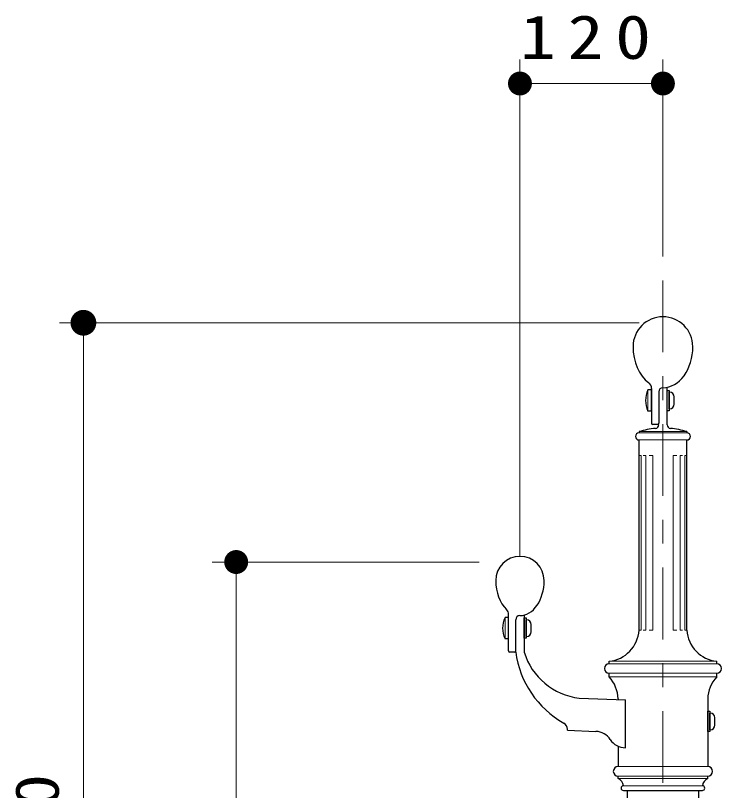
# Model space of a CAD drawing. Units: millimetres on the paper, scale 1:20. Extents: x -365 to 0, y 0 to 257.
# Drawn here: x -61.42 to -31.9, y 114.02 to 146.41 of the extents above; entities that cross this region are included whole.
import ezdxf

# ---------------------------------------------------------------- set-up
doc = ezdxf.new("R2010")
doc.units = ezdxf.units.MM
doc.linetypes.add('USER2', pattern=[6, 3, -1, 1, -1])
doc.layers.add('1_20', color=3, linetype='Continuous', lineweight=25)
doc.styles.add('ＭＳ ゴシック', font='')
doc.styles.get('ＭＳ ゴシック').set_extended_font_data('MS Gothic')

# ---------------------------------------------------------------- blocks, each defined once
blk = doc.blocks.new('filled_dot')
at = {"color": 0, "linetype": 'Continuous', "lineweight": -2, "const_width": 1.25}
blk.add_lwpolyline([(-0.625, 0, 1), (0.625, 0, 1)], format="xyb", close=True, dxfattribs=at)

msp = doc.modelspace()

# ---------------------------------------------------------------- linework, layer by layer
at = {"layer": '1_20', "color": 7, "lineweight": 13}
for p, q in [((-40.327, 123.792), (-40.327, 144.567)), ((-34.348, 136.335), (-34.348, 144.567)), ((-40.327, 143.567), (-34.348, 143.567)), ((-35.348, 133.567), (-59.583, 133.567)), ((-58.583, 91.067), (-58.583, 133.567)), ((-34.973, 129.871), (-34.973, 130.763)), ((-35.073, 130.317), (-35.064, 130.317)), ((-35.064, 130.192), (-35.064, 130.442)), ((-33.348, 129.017), (-35.348, 129.017)), ((-33.348, 128.967), (-35.348, 128.967)), ((-33.348, 128.667), (-35.348, 128.667)), ((-33.348, 128.667), (-35.348, 128.667)), ((-35.259, 128.017), (-35.314, 128.017)), ((-35.259, 120.717), (-35.259, 128.017)), ((-35.064, 128.017), (-35.17, 128.017)), ((-35.064, 120.717), (-35.064, 128.017)), ((-34.775, 128.017), (-34.924, 128.017)), ((-34.775, 120.717), (-34.775, 128.017)), ((-33.921, 120.717), (-33.921, 128.017)), ((-33.921, 128.017), (-33.772, 128.017)), ((-33.632, 125.32), (-33.632, 128.017)), ((-33.632, 128.017), (-33.526, 128.017)), ((-33.437, 128.017), (-33.382, 128.017)), ((-33.437, 120.717), (-33.437, 128.017)), ((-33.632, 120.717), (-33.632, 125.32)), ((-42.029, 123.567), (-53.194, 123.567)), ((-52.194, 91.067), (-52.194, 123.567)), ((-40.952, 120.358), (-40.952, 121.25)), ((-41.043, 120.679), (-41.043, 120.929)), ((-41.052, 120.804), (-41.043, 120.804)), ((-35.259, 120.717), (-35.314, 120.717)), ((-35.064, 120.717), (-35.17, 120.717)), ((-34.775, 120.717), (-34.924, 120.717)), ((-33.921, 120.717), (-33.772, 120.717)), ((-33.632, 120.717), (-33.526, 120.717)), ((-33.437, 120.717), (-33.382, 120.717)), ((-32.098, 119.417), (-36.598, 119.417)), ((-36.598, 119.317), (-32.098, 119.317)), ((-36.598, 118.917), (-32.098, 118.917)), ((-36.598, 118.767), (-32.098, 118.767)), ((-36.223, 115.017), (-32.473, 115.017)), ((-36.223, 114.617), (-32.473, 114.617)), ((-32.473, 114.517), (-36.223, 114.517)), ((-35.998, 114.217), (-32.698, 114.217))]:
    msp.add_line(p, q, dxfattribs=at)
at = {"layer": '1_20', "color": 7, "linetype": 'USER2', "lineweight": 13}
msp.add_line((-34.348, 135.335), (-34.348, 61.463), dxfattribs=at)
at = {"layer": '1_20'}
for p, q in [((-34.173, 129.302), (-34.173, 130.871)), ((-34.823, 130.767), (-34.973, 130.763)), ((-34.823, 130.82), (-34.823, 129.367)), ((-34.823, 129.867), (-34.823, 130.767)), ((-34.823, 129.967), (-34.823, 130.667)), ((-34.523, 130.679), (-34.523, 129.367)), ((-34.173, 130.742), (-34.093, 130.742)), ((-34.173, 129.892), (-34.173, 130.742)), ((-34.093, 130.742), (-34.093, 129.892)), ((-34.073, 130.667), (-34.093, 130.667)), ((-34.093, 129.967), (-34.093, 130.667)), ((-33.873, 130.167), (-33.873, 130.467)), ((-34.073, 129.967), (-34.093, 129.967)), ((-34.823, 129.867), (-34.973, 129.871)), ((-34.093, 129.892), (-34.173, 129.892)), ((-34.573, 129.317), (-34.773, 129.317)), ((-35.348, 129.017), (-35.348, 128.967)), ((-33.348, 129.017), (-33.348, 128.967)), ((-35.348, 120.717), (-35.348, 128.667)), ((-33.348, 120.717), (-33.348, 128.667)), ((-40.802, 121.254), (-40.952, 121.25)), ((-40.802, 119.854), (-40.802, 121.364)), ((-40.802, 120.354), (-40.802, 121.254)), ((-40.502, 119.804), (-40.502, 121.154)), ((-40.152, 121.351), (-40.152, 119.804)), ((-40.152, 121.229), (-40.072, 121.229)), ((-40.152, 120.379), (-40.152, 121.229)), ((-40.072, 121.229), (-40.072, 120.379)), ((-40.052, 121.154), (-40.072, 121.154)), ((-40.072, 120.454), (-40.072, 121.154)), ((-40.802, 120.201), (-40.802, 120.901)), ((-39.852, 120.654), (-39.852, 120.954)), ((-40.802, 120.354), (-40.952, 120.358)), ((-40.072, 120.379), (-40.152, 120.379)), ((-40.052, 120.454), (-40.072, 120.454)), ((-40.552, 119.804), (-40.752, 119.804)), ((-36.598, 119.317), (-36.598, 119.417)), ((-32.098, 119.317), (-32.098, 119.417)), ((-36.598, 118.767), (-36.598, 118.917)), ((-32.098, 118.767), (-32.098, 118.917)), ((-37.844, 117.878), (-35.916, 117.804)), ((-36.223, 117.844), (-36.223, 117.816)), ((-35.916, 115.804), (-35.916, 117.804)), ((-32.473, 117.844), (-32.473, 115.017)), ((-32.473, 117.329), (-32.393, 117.329)), ((-32.473, 116.479), (-32.473, 117.329)), ((-32.393, 117.329), (-32.393, 116.479)), ((-32.393, 117.289), (-32.393, 116.519)), ((-32.373, 117.254), (-32.393, 117.254)), ((-32.393, 116.554), (-32.393, 117.254)), ((-32.173, 116.754), (-32.173, 117.054)), ((-38.345, 116.533), (-38.345, 116.576)), ((-38.345, 116.533), (-37.149, 116.488)), ((-32.393, 116.479), (-32.473, 116.479)), ((-32.373, 116.554), (-32.393, 116.554)), ((-36.223, 115.869), (-36.223, 115.017)), ((-35.919, 115.804), (-35.916, 115.804)), ((-36.223, 114.517), (-36.223, 114.617)), ((-32.473, 114.517), (-32.473, 114.617)), ((-35.998, 114.017), (-32.698, 114.017)), ((-35.848, 114.017), (-35.848, 71.067)), ((-32.848, 71.067), (-32.848, 114.017))]:
    msp.add_line(p, q, dxfattribs=at)
for centre, radius, start, end in [((-34.348, 132.567), 1.25, 0, 180), ((-35.123, 130.82), 0.3, 0, 53.378), ((-34.028, 130.317), 1.045, 154.7288, 205.2712), ((-34.348, 130.679), 0.175, 93, 180), ((-34.073, 130.467), 0.2, 0, 90), ((-34.073, 130.167), 0.2, 270, 0), ((-34.773, 129.367), 0.05, 180, 270), ((-34.673, 129.302), 0.15, 275.2404, 0), ((-34.573, 129.367), 0.05, 270, 0), ((-34.023, 129.302), 0.15, 180, 264.7596), ((-35.348, 128.817), 0.15, 90, 270), ((-34.348, 125.758), 3.408, 95.2404, 107.0615), ((-34.348, 125.758), 3.408, 72.9385, 84.7596), ((-33.348, 128.817), 0.15, 270, 90), ((-40.327, 122.792), 1.012, 0, 180), ((-41.102, 121.364), 0.3, 0, 45.7744), ((-40.007, 120.804), 1.045, 154.7288, 205.2712), ((-40.327, 121.154), 0.175, 90, 180), ((-40.052, 120.954), 0.2, 0, 90), ((-40.052, 120.654), 0.2, 270, 0), ((-36.745, 120.809), 1.4, 276.0254, 356.2212), ((-31.951, 120.809), 1.4, 183.7788, 263.9746), ((-40.552, 119.854), 0.05, 270, 0.7527), ((-40.752, 119.854), 0.05, 180, 270), ((-36.536, 120.323), 4, 187.4588, 240.664), ((-37.523, 120.609), 2.75, 197.0152, 263.2948), ((-36.598, 119.117), 0.2, 90, 270), ((-32.098, 119.117), 0.2, 270, 90), ((-37.623, 117.813), 1.4, 1.294, 42.9551), ((-31.074, 117.813), 1.4, 137.0449, 178.706), ((-32.373, 117.054), 0.2, 0, 90), ((-38.645, 116.576), 0.3, 0, 60.1063), ((-32.373, 116.754), 0.2, 270, 0), ((-37.178, 115.738), 0.75, 32.9536, 87.8158), ((-35.919, 116.554), 0.75, 212.9536, 270), ((-36.223, 114.817), 0.2, 90, 270), ((-32.473, 114.817), 0.2, 270, 90), ((-36.347, 114.189), 0.35, 4.4775, 69.2623), ((-32.349, 114.189), 0.35, 110.7377, 175.5225), ((-35.998, 114.117), 0.1, 90, 270), ((-32.698, 114.117), 0.1, 270, 90)]:
    msp.add_arc(centre, radius, start, end, dxfattribs=at)
for centre, major_axis, ratio, start_param, end_param in [((-34.348, 132.567), (0, -1.713), 0.729857, 4.712389, 5.786138), ((-34.348, 132.567), (0, -1.713), 0.729857, 6.283185, 7.853982), ((-40.327, 122.792), (0, -1.463), 0.69223, 4.712389, 5.690284), ((-40.327, 122.792), (0, -1.463), 0.69223, 6.283185, 7.853982)]:
    msp.add_ellipse(centre, major_axis=major_axis, ratio=ratio, start_param=start_param, end_param=end_param, dxfattribs=at)

# ---------------------------------------------------------------- block references
at = {"layer": '1_20', "color": 7, "lineweight": 13, "xscale": 0.4, "yscale": 0.4}
msp.add_blockref('filled_dot', (-40.327, 143.567), dxfattribs=at)
at = {"layer": '1_20', "color": 7, "lineweight": 13}
for p, xscale, yscale, rotation in [((-34.348, 143.567), 0.4, 0.4, 180), ((-58.583, 133.567), 0.431, 0.431, 270), ((-52.194, 123.567), 0.4, 0.4, 270)]:
    msp.add_blockref('filled_dot', p, dxfattribs=dict(at, xscale=xscale, yscale=yscale, rotation=rotation))

# ---------------------------------------------------------------- texts
at = {"layer": '1_20', "color": 7, "insert": (-37.338, 144.567), "char_height": 1.833, "attachment_point": 8, "style": 'ＭＳ ゴシック'}
msp.add_mtext('\\T1.33;\\W1.2;120', dxfattribs=at)
at = {"layer": '1_20', "color": 7, "insert": (-59.583, 112.317), "char_height": 1.833, "attachment_point": 8, "rotation": 90, "style": 'ＭＳ ゴシック'}
msp.add_mtext('\\T1.33;\\W1.15;850', dxfattribs=at)

doc.saveas('drawing.dxf')
